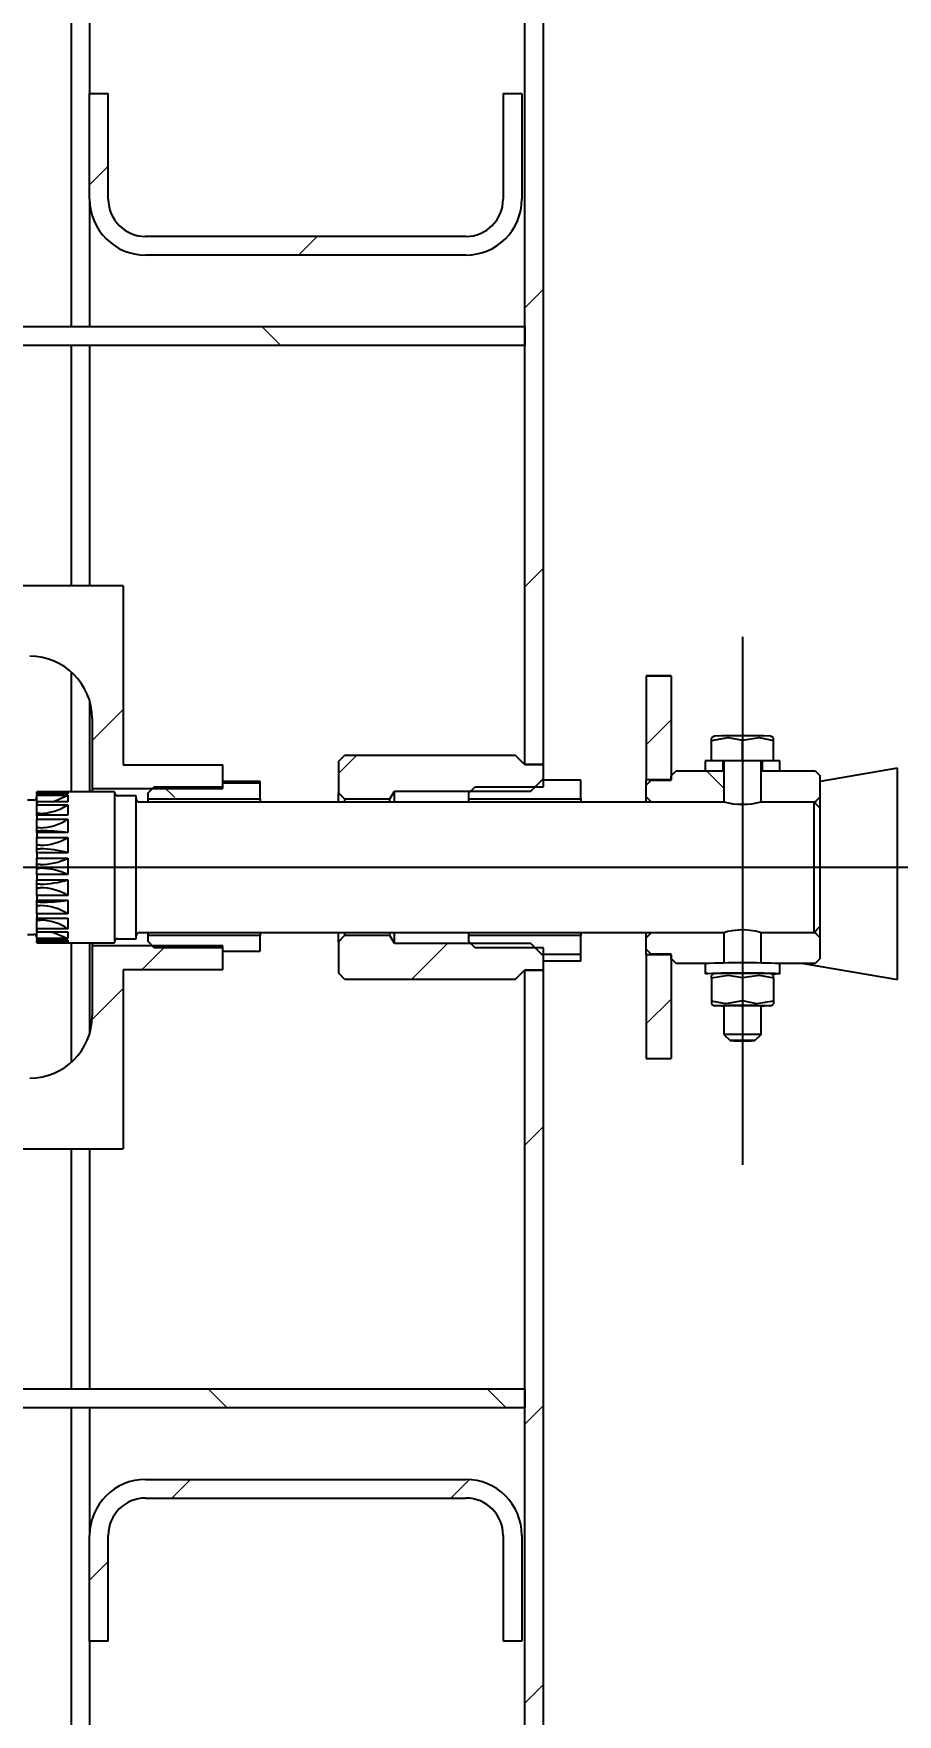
# Model space of a CAD drawing. Header units: millimetres. Extents: x 0 to 594, y 0 to 420.
# Drawn here: x 318.4 to 332.29, y 259.6 to 286.64 of the extents above; entities that cross this region are included whole.
import ezdxf

# ---------------------------------------------------------------- set-up
doc = ezdxf.new("R2010")
doc.units = ezdxf.units.MM
doc.header["$PDSIZE"] = -1
doc.layers.add('FORMAT', color=7, linetype='Continuous')
doc.styles.add('GOST-2.304_Type-B', font='')
doc.styles.add('SLDTEXTSTYLE1', font='TXT', dxfattribs={"width": 0.7})
doc.styles.get('GOST-2.304_Type-B').set_extended_font_data('GOST Common')
doc.dimstyles.new('SLDDIMSTYLE0', dxfattribs={"dimtxt": 3.5, "dimasz": 3.5, "dimexe": 0, "dimexo": 0.0625, "dimgap": 0.875, "dimtad": 2, "dimdec": 1, "dimlfac": 10, "dimrnd": 1e-09, "dimzin": 12, "dimdsep": 46, "dimtxsty": 'SLDTEXTSTYLE1', "dimsah": 1, "dimcen": 0.09, "dimadec": 0, "dimazin": 3, "dimtfac": 1, "dimtdec": 1, "dimtofl": 0, "dimtmove": 0, "dimatfit": 3, "dimfxl": 1, "dimfrac": 2, "dimtolj": 1, "dimtzin": 12, "dimarcsym": 0})

# ---------------------------------------------------------------- blocks, each defined once
blk = doc.blocks.new('SW_HATCH_0')
at = {"color": 0, "linetype": 'Continuous', "lineweight": 18}
for p, q in [((2.3, 119.043), (2, 118.743)), ((5.66, 117.913), (5.36, 117.613)), ((9.3, 117.063), (9, 116.763)), ((4.77, 116.463), (5.07, 116.163)), ((9.3, 112.573), (9, 112.273)), ((2.54, 110.303), (2.04, 109.803)), ((11.35, 110.133), (10.95, 109.733)), ((6.29, 109.563), (6, 109.273)), ((11.92, 109.313), (12.2, 109.033)), ((3.368, 108.886), (3.195, 109.058)), ((3.225, 106.498), (2.84, 106.113)), ((7.755, 106.538), (7.18, 105.963)), ((2.54, 105.813), (2.038, 105.311)), ((11.35, 105.643), (10.95, 105.243)), ((9.3, 103.593), (9, 103.293)), ((3.91, 99.363), (4.21, 99.063)), ((8.4, 99.363), (8.7, 99.063)), ((9.3, 99.103), (9, 98.803)), ((3.62, 97.913), (3.32, 97.613)), ((8.109, 97.911), (7.811, 97.613)), ((2.3, 96.593), (2, 96.293)), ((9.3, 94.612), (9, 94.312))]:
    blk.add_line(p, q, dxfattribs=at)
blk = doc.blocks.new('*D60')
at = {"layer": 'Defpoints', "color": 0, "transparency": 16777216}
for p in [(326.299, 375.128), (341.724, 375.128), (318.999, 171.028)]:
    blk.add_point(p, dxfattribs=at)
at = {"layer": 'FORMAT', "color": 0, "lineweight": -2, "transparency": 16777216}
for p, q in [((326.361, 375.128), (341.724, 375.128)), ((341.724, 174.528), (341.724, 371.628)), ((319.061, 171.028), (341.724, 171.028))]:
    blk.add_line(p, q, dxfattribs=at)
at = {"layer": 'FORMAT', "color": 0, "transparency": 16777216}
for points in [[(341.141, 371.628), (342.307, 371.628), (341.724, 375.128)], [(341.141, 174.528), (342.307, 174.528), (341.724, 171.028)]]:
    blk.add_solid(points, dxfattribs=at)
at = {"layer": 'FORMAT', "color": 0, "transparency": 16777216, "insert": (342.599, 273.228), "char_height": 6, "attachment_point": 2, "rotation": 90, "style": 'GOST-2.304_Type-B'}
blk.add_mtext('\\A1;2041*', dxfattribs=at)

msp = doc.modelspace()

# ---------------------------------------------------------------- linework, layer by layer
at = {"layer": 'FORMAT'}
for p, q in [((326.299, 274.888), (326.299, 374.828)), ((326.599, 274.888), (326.599, 374.828)), ((318.999, 305.578), (318.999, 281.928)), ((319.299, 305.578), (319.299, 285.678)), ((319.299, 283.978), (319.299, 285.678)), ((319.299, 285.678), (319.599, 285.678)), ((319.599, 283.978), (319.599, 285.678)), ((325.949, 285.678), (325.949, 283.978)), ((325.949, 285.678), (326.249, 285.678)), ((326.249, 285.678), (326.249, 283.978)), ((319.299, 283.978), (319.299, 281.928)), ((325.349, 283.378), (320.199, 283.378)), ((325.349, 283.078), (320.199, 283.078)), ((316.999, 281.928), (326.299, 281.928)), ((326.299, 281.928), (326.299, 281.628)), ((316.999, 281.628), (326.299, 281.628)), ((318.999, 281.628), (318.999, 277.758)), ((319.299, 281.628), (319.299, 277.758)), ((319.839, 277.758), (315.999, 277.758)), ((319.839, 277.758), (319.839, 274.878)), ((329.799, 276.938), (329.799, 268.438)), ((318.999, 276.373), (318.999, 274.443)), ((328.249, 276.308), (328.649, 276.308)), ((328.249, 276.307), (328.249, 276.308)), ((328.649, 276.307), (328.249, 276.307)), ((328.249, 276.307), (328.249, 274.638)), ((328.649, 276.308), (328.649, 276.307)), ((328.649, 276.307), (328.649, 274.638)), ((319.299, 275.902), (319.299, 274.443)), ((319.339, 275.622), (319.339, 274.493)), ((329.349, 275.338), (329.299, 275.309)), ((330.299, 275.309), (330.249, 275.338)), ((329.299, 275.268), (329.299, 275.307)), ((329.299, 274.942), (329.299, 275.268)), ((329.799, 274.945), (329.799, 275.271)), ((330.299, 275.268), (330.299, 275.307)), ((330.299, 274.942), (330.299, 275.268)), ((319.839, 274.878), (321.439, 274.878)), ((321.439, 274.493), (321.439, 274.878)), ((323.299, 274.928), (323.399, 275.028)), ((323.299, 274.928), (323.299, 274.428)), ((326.149, 275.028), (323.399, 275.028)), ((326.284, 274.893), (326.149, 275.028)), ((326.299, 274.888), (326.599, 274.888)), ((326.599, 274.878), (326.319, 274.878)), ((326.599, 274.878), (326.599, 274.888)), ((326.599, 274.658), (326.599, 274.878)), ((328.649, 274.698), (328.729, 274.778)), ((328.729, 274.778), (329.499, 274.778)), ((329.199, 274.938), (329.199, 274.778)), ((329.479, 274.938), (329.199, 274.938)), ((329.199, 274.938), (329.199, 274.938)), ((329.199, 274.778), (329.479, 274.778)), ((329.199, 274.778), (329.199, 274.778)), ((329.799, 274.945), (329.299, 274.942)), ((329.299, 274.942), (329.299, 274.938)), ((329.479, 274.778), (329.479, 274.778)), ((329.499, 274.938), (329.499, 274.778)), ((330.299, 274.942), (329.799, 274.945)), ((330.098, 274.778), (330.969, 274.778)), ((330.098, 274.778), (330.099, 274.778)), ((330.099, 274.778), (330.099, 274.938)), ((330.398, 274.938), (330.118, 274.938)), ((330.118, 274.778), (330.119, 274.778)), ((330.118, 274.778), (330.398, 274.778)), ((330.299, 274.938), (330.299, 274.942)), ((330.398, 274.938), (330.399, 274.938)), ((330.398, 274.778), (330.399, 274.778)), ((330.399, 274.778), (330.399, 274.938)), ((330.969, 274.778), (331.049, 274.698)), ((332.289, 274.821), (331.049, 274.61)), ((332.289, 274.501), (332.289, 274.821)), ((320.239, 274.423), (320.339, 274.523)), ((320.339, 274.523), (321.439, 274.523)), ((322.039, 274.606), (321.439, 274.606)), ((322.039, 274.579), (321.439, 274.579)), ((321.439, 274.523), (321.439, 274.579)), ((322.039, 274.579), (322.039, 274.606)), ((322.039, 274.328), (322.039, 274.579)), ((325.399, 274.423), (325.499, 274.523)), ((325.499, 274.523), (326.599, 274.523)), ((326.394, 274.453), (326.599, 274.658)), ((326.599, 274.63), (326.599, 274.658)), ((327.199, 274.63), (326.599, 274.63)), ((326.599, 274.523), (326.599, 274.63)), ((327.199, 274.328), (327.199, 274.63)), ((328.249, 274.638), (328.649, 274.638)), ((328.249, 274.548), (328.249, 274.638)), ((328.249, 274.548), (328.329, 274.628)), ((328.249, 274.363), (328.249, 274.548)), ((328.329, 274.628), (328.649, 274.628)), ((328.649, 274.628), (328.649, 274.698)), ((331.049, 274.363), (331.049, 274.698)), ((318.399, 274.308), (318.299, 274.308)), ((318.445, 274.333), (318.445, 274.325)), ((318.449, 274.333), (318.445, 274.333)), ((318.449, 274.281), (318.445, 274.255)), ((318.445, 274.255), (318.445, 274.231)), ((318.449, 274.255), (318.445, 274.255)), ((319.699, 274.443), (318.449, 274.443)), ((318.449, 274.443), (318.949, 274.443)), ((318.449, 274.443), (318.449, 274.443)), ((318.449, 274.409), (318.449, 274.443)), ((318.449, 274.409), (318.449, 274.386)), ((318.949, 274.409), (318.449, 274.409)), ((318.449, 274.386), (318.949, 274.386)), ((318.449, 274.281), (318.449, 274.386)), ((318.449, 274.28), (318.449, 274.234)), ((318.949, 274.28), (318.449, 274.28)), ((318.449, 274.234), (318.949, 274.234)), ((318.449, 274.122), (318.449, 274.234)), ((318.858, 274.409), (318.949, 274.443)), ((318.949, 274.443), (318.949, 274.409)), ((318.949, 274.386), (318.949, 274.28)), ((318.949, 274.234), (318.949, 274.066)), ((319.339, 274.493), (321.439, 274.493)), ((319.339, 274.493), (319.339, 274.443)), ((319.699, 274.443), (319.699, 272.013)), ((320.049, 274.378), (319.749, 274.378)), ((320.049, 272.078), (320.049, 274.378)), ((329.499, 274.278), (320.099, 274.278)), ((320.239, 274.328), (320.239, 274.423)), ((320.239, 274.328), (322.039, 274.328)), ((320.239, 274.278), (320.239, 274.328)), ((322.039, 274.328), (322.039, 274.278)), ((323.399, 274.328), (323.299, 274.428)), ((323.299, 274.278), (323.299, 274.428)), ((323.399, 274.328), (323.399, 274.278)), ((323.399, 274.328), (324.124, 274.328)), ((324.124, 274.328), (324.199, 274.453)), ((324.124, 274.278), (324.124, 274.328)), ((324.199, 274.278), (324.199, 274.453)), ((324.199, 274.453), (326.394, 274.453)), ((325.399, 274.328), (325.399, 274.423)), ((325.399, 274.328), (327.199, 274.328)), ((325.399, 274.278), (325.399, 274.328)), ((327.199, 274.328), (327.199, 274.278)), ((328.249, 274.363), (328.329, 274.283)), ((328.249, 274.278), (328.249, 274.363)), ((328.329, 274.278), (328.329, 274.283)), ((328.329, 274.283), (329.499, 274.283)), ((329.499, 274.283), (329.499, 274.278)), ((330.098, 274.283), (330.969, 274.283)), ((330.949, 274.278), (330.098, 274.278)), ((330.099, 274.278), (330.099, 274.283)), ((331.049, 274.178), (330.949, 274.278)), ((330.949, 272.178), (330.949, 274.278)), ((330.969, 274.283), (331.049, 274.363)), ((330.969, 274.283), (330.969, 274.258)), ((331.049, 274.178), (331.049, 274.363)), ((332.289, 271.421), (332.289, 274.501)), ((318.449, 274.122), (318.445, 274.095)), ((318.445, 274.095), (318.445, 274.056)), ((318.503, 274.095), (318.445, 274.095)), ((318.449, 274.066), (318.449, 274.002)), ((318.949, 274.066), (318.449, 274.066)), ((318.449, 274.002), (318.949, 274.002)), ((318.449, 273.891), (318.449, 274.002)), ((318.949, 274.002), (318.949, 273.785)), ((331.049, 272.278), (331.049, 274.178)), ((318.449, 273.891), (318.445, 273.864)), ((318.445, 273.864), (318.445, 273.814)), ((318.503, 273.864), (318.445, 273.864)), ((318.445, 273.814), (318.449, 273.808)), ((318.445, 273.814), (318.503, 273.814)), ((318.449, 273.785), (318.449, 273.808)), ((318.449, 273.785), (318.449, 273.706)), ((318.949, 273.785), (318.449, 273.785)), ((318.449, 273.706), (318.949, 273.706)), ((318.449, 273.606), (318.449, 273.706)), ((318.949, 273.706), (318.949, 273.458)), ((318.449, 273.606), (318.445, 273.582)), ((318.503, 273.582), (318.445, 273.582)), ((318.445, 273.582), (318.445, 273.525)), ((318.445, 273.525), (318.449, 273.512)), ((318.445, 273.525), (318.503, 273.525)), ((318.449, 273.458), (318.449, 273.512)), ((318.449, 273.458), (318.449, 273.372)), ((318.949, 273.458), (318.449, 273.458)), ((301.055, 273.228), (335.242, 273.228)), ((318.449, 273.291), (318.445, 273.271)), ((318.503, 273.271), (318.445, 273.271)), ((318.445, 273.271), (318.445, 273.211)), ((318.445, 273.211), (318.449, 273.192)), ((318.445, 273.211), (318.503, 273.211)), ((318.449, 273.291), (318.449, 273.372)), ((318.449, 273.372), (318.949, 273.372)), ((318.449, 273.112), (318.449, 273.192)), ((318.949, 273.372), (318.949, 273.112)), ((318.449, 272.97), (318.445, 272.957)), ((318.503, 272.957), (318.445, 272.957)), ((318.445, 272.957), (318.445, 272.899)), ((318.445, 272.899), (318.449, 272.875)), ((318.445, 272.899), (318.503, 272.899)), ((318.949, 273.112), (318.449, 273.112)), ((318.449, 273.112), (318.449, 273.027)), ((318.449, 273.027), (318.949, 273.027)), ((318.449, 272.97), (318.449, 273.027)), ((318.949, 273.027), (318.949, 272.776)), ((318.449, 272.671), (318.445, 272.665)), ((318.445, 272.665), (318.445, 272.614)), ((318.503, 272.665), (318.445, 272.665)), ((318.445, 272.614), (318.449, 272.587)), ((318.445, 272.614), (318.503, 272.614)), ((318.449, 272.776), (318.449, 272.875)), ((318.449, 272.776), (318.449, 272.697)), ((318.949, 272.776), (318.449, 272.776)), ((318.449, 272.697), (318.949, 272.697)), ((318.449, 272.671), (318.449, 272.697)), ((318.949, 272.697), (318.949, 272.477)), ((318.445, 272.418), (318.445, 272.378)), ((318.445, 272.378), (318.449, 272.351)), ((318.445, 272.378), (318.503, 272.378)), ((318.449, 272.477), (318.449, 272.587)), ((318.449, 272.477), (318.449, 272.411)), ((318.949, 272.477), (318.449, 272.477)), ((318.449, 272.411), (318.949, 272.411)), ((318.449, 272.238), (318.449, 272.351)), ((318.949, 272.411), (318.949, 272.238)), ((318.299, 272.148), (318.399, 272.148)), ((318.445, 272.237), (318.445, 272.211)), ((318.445, 272.211), (318.449, 272.186)), ((318.445, 272.211), (318.449, 272.211)), ((318.445, 272.136), (318.445, 272.127)), ((318.445, 272.127), (318.449, 272.127)), ((318.449, 272.238), (318.449, 272.191)), ((318.949, 272.238), (318.449, 272.238)), ((318.449, 272.191), (318.949, 272.191)), ((318.449, 272.08), (318.449, 272.186)), ((318.449, 272.08), (318.449, 272.055)), ((318.949, 272.08), (318.449, 272.08)), ((318.949, 272.191), (318.949, 272.08)), ((319.749, 272.078), (320.049, 272.078)), ((320.099, 272.178), (329.499, 272.178)), ((320.239, 272.128), (320.239, 272.178)), ((322.039, 272.128), (320.239, 272.128)), ((320.239, 272.033), (320.239, 272.128)), ((322.039, 272.178), (322.039, 272.128)), ((322.039, 271.877), (322.039, 272.128)), ((323.299, 272.028), (323.299, 272.178)), ((323.299, 272.028), (323.399, 272.128)), ((323.399, 272.178), (323.399, 272.128)), ((324.124, 272.128), (323.399, 272.128)), ((324.124, 272.128), (324.124, 272.178)), ((324.199, 272.003), (324.124, 272.128)), ((324.199, 272.003), (324.199, 272.178)), ((325.399, 272.128), (325.399, 272.178)), ((327.199, 272.128), (325.399, 272.128)), ((325.399, 272.033), (325.399, 272.128)), ((327.199, 272.178), (327.199, 272.128)), ((327.199, 271.827), (327.199, 272.128)), ((328.249, 272.093), (328.249, 272.178)), ((328.329, 272.173), (328.249, 272.093)), ((328.249, 271.908), (328.249, 272.093)), ((328.329, 272.173), (328.329, 272.178)), ((329.499, 272.173), (328.329, 272.173)), ((329.499, 272.178), (329.499, 271.684)), ((330.099, 271.684), (330.099, 272.178)), ((330.099, 272.178), (330.949, 272.178)), ((330.969, 272.173), (330.099, 272.173)), ((330.949, 272.178), (331.049, 272.278)), ((330.969, 272.198), (330.969, 272.173)), ((331.049, 272.093), (330.969, 272.173)), ((331.049, 272.093), (331.049, 272.278)), ((331.049, 271.758), (331.049, 272.093)), ((318.449, 272.055), (318.949, 272.055)), ((318.449, 272.015), (318.449, 272.055)), ((318.449, 272.015), (318.449, 272.013)), ((318.949, 272.015), (318.449, 272.015)), ((318.449, 272.013), (319.699, 272.013)), ((318.844, 272.055), (318.949, 272.015)), ((318.949, 272.055), (318.949, 272.015)), ((318.999, 272.013), (318.999, 270.084)), ((319.299, 272.013), (319.299, 270.555)), ((319.339, 272.013), (319.339, 271.963)), ((319.339, 271.963), (319.339, 270.835)), ((321.439, 271.963), (319.339, 271.963)), ((320.339, 271.933), (320.239, 272.033)), ((321.439, 271.933), (320.339, 271.933)), ((321.439, 271.578), (321.439, 271.963)), ((321.439, 271.877), (321.439, 271.933)), ((321.439, 271.877), (322.039, 271.877)), ((323.299, 272.028), (323.299, 271.528)), ((326.394, 272.003), (324.199, 272.003)), ((325.499, 271.933), (325.399, 272.033)), ((326.599, 271.933), (325.499, 271.933)), ((326.599, 271.798), (326.394, 272.003)), ((326.599, 271.827), (326.599, 271.933)), ((326.599, 271.827), (327.199, 271.827)), ((326.599, 271.801), (326.599, 271.827)), ((326.599, 271.798), (326.599, 271.801)), ((326.599, 271.578), (326.599, 271.798)), ((327.199, 271.719), (327.199, 271.827)), ((328.329, 271.828), (328.249, 271.908)), ((328.249, 271.818), (328.249, 271.903)), ((328.649, 271.818), (328.249, 271.818)), ((328.249, 271.818), (328.249, 270.149)), ((328.649, 271.828), (328.329, 271.828)), ((328.649, 271.758), (328.649, 271.828)), ((328.649, 271.818), (328.649, 270.149)), ((321.439, 271.578), (319.839, 271.578)), ((319.839, 271.578), (319.839, 268.698)), ((323.399, 271.428), (323.299, 271.528)), ((326.149, 271.428), (326.284, 271.564)), ((326.599, 271.568), (326.299, 271.568)), ((326.299, 171.628), (326.299, 271.568)), ((326.319, 271.578), (326.599, 271.578)), ((327.199, 271.719), (326.599, 271.719)), ((326.599, 271.568), (326.599, 271.578)), ((326.599, 171.628), (326.599, 271.568)), ((328.729, 271.678), (328.649, 271.758)), ((329.199, 271.678), (328.729, 271.678)), ((329.199, 271.678), (329.199, 271.518)), ((330.399, 271.518), (330.399, 271.678)), ((330.969, 271.678), (330.399, 271.678)), ((330.781, 271.678), (332.289, 271.421)), ((331.049, 271.758), (330.969, 271.678)), ((323.399, 271.428), (326.149, 271.428)), ((329.349, 271.519), (329.299, 271.49)), ((329.299, 271.448), (329.299, 271.487)), ((329.299, 271.448), (329.299, 271.075)), ((329.799, 271.452), (329.799, 271.079)), ((330.299, 271.49), (330.249, 271.519)), ((330.299, 271.448), (330.299, 271.487)), ((330.299, 271.448), (330.299, 271.075)), ((329.299, 271.075), (329.299, 271.032)), ((329.299, 271.027), (329.349, 270.998)), ((329.499, 270.998), (329.499, 270.538)), ((330.099, 270.538), (330.099, 270.998)), ((330.249, 270.998), (330.299, 271.027)), ((330.299, 271.075), (330.299, 271.032)), ((329.499, 270.538), (329.599, 270.438)), ((329.999, 270.438), (330.099, 270.538)), ((328.249, 270.149), (328.649, 270.149)), ((315.999, 268.698), (319.839, 268.698)), ((318.999, 268.698), (318.999, 264.828)), ((319.299, 268.698), (319.299, 264.828)), ((326.299, 264.828), (316.999, 264.828)), ((326.299, 264.828), (326.299, 264.528)), ((326.299, 264.528), (316.999, 264.528)), ((318.999, 264.528), (318.999, 240.878)), ((319.299, 264.528), (319.299, 262.478)), ((320.199, 263.378), (325.349, 263.378)), ((320.199, 263.078), (325.349, 263.078)), ((319.299, 260.778), (319.299, 262.478)), ((319.599, 260.778), (319.599, 262.478)), ((325.949, 262.478), (325.949, 260.778)), ((326.249, 262.478), (326.249, 260.778)), ((319.599, 260.778), (319.299, 260.778)), ((319.299, 260.778), (319.299, 240.878)), ((326.249, 260.778), (325.949, 260.778))]:
    msp.add_line(p, q, dxfattribs=at)
at = {"layer": 'FORMAT', "flags": 128}
for points in [[(329.299, 275.268), (329.566, 275.314), (329.799, 275.271)], [(329.799, 275.271), (330.066, 275.314), (330.299, 275.268)], [(329.499, 274.937), (329.493, 274.937), (329.479, 274.938)], [(330.118, 274.938), (330.104, 274.937), (330.099, 274.937)], [(318.688, 274.28), (318.736, 274.291), (318.949, 274.386)], [(330.098, 274.283), (330.099, 274.283), (330.083, 274.278)], [(318.669, 272.191), (318.736, 272.175), (318.949, 272.08)], [(329.499, 272.178), (329.515, 272.184), (329.561, 272.197), (329.634, 272.212), (329.728, 272.223), (329.828, 272.225), (329.921, 272.218), (330.002, 272.204), (330.064, 272.189), (330.096, 272.18), (330.099, 272.178), (330.097, 272.179)], [(329.341, 271.514), (329.313, 271.514), (329.241, 271.516), (329.203, 271.518), (329.203, 271.519), (329.241, 271.521), (329.313, 271.523), (329.416, 271.524), (329.543, 271.525), (329.686, 271.525), (329.836, 271.525), (329.984, 271.525), (330.12, 271.524), (330.236, 271.523), (330.324, 271.522), (330.38, 271.52), (330.399, 271.518), (330.399, 271.518)], [(329.299, 271.448), (329.566, 271.494), (329.799, 271.452)], [(329.799, 271.452), (330.066, 271.494), (330.299, 271.448)], [(329.799, 271.079), (329.531, 271.032), (329.299, 271.075)], [(329.499, 270.995), (329.459, 270.995), (329.389, 270.996), (329.353, 270.998), (329.353, 270.999), (329.389, 271.001), (329.459, 271.002), (329.555, 271.003), (329.672, 271.003), (329.799, 271.004), (329.925, 271.003), (330.042, 271.003), (330.139, 271.002), (330.208, 271.001), (330.244, 270.999), (330.244, 270.998), (330.208, 270.996), (330.139, 270.995), (330.099, 270.995)], [(330.299, 271.075), (330.031, 271.033), (329.799, 271.079)], [(329.499, 270.538), (329.517, 270.54), (329.569, 270.541), (329.649, 270.542), (329.747, 270.542), (329.851, 270.542), (329.949, 270.542), (330.029, 270.541), (330.081, 270.54), (330.099, 270.538), (330.099, 270.538)], [(329.599, 270.438), (329.614, 270.438), (329.657, 270.437), (329.722, 270.436), (329.799, 270.436), (329.875, 270.436), (329.94, 270.437), (329.983, 270.438), (329.999, 270.438), (329.983, 270.439), (329.94, 270.44), (329.875, 270.441), (329.799, 270.441), (329.722, 270.441), (329.657, 270.44), (329.614, 270.439), (329.599, 270.438)]]:
    msp.add_lwpolyline(points, dxfattribs=at)
at = {"layer": 'FORMAT'}
for centre, radius, start, end in [((320.199, 283.978), 0.9, 180, 270), ((320.199, 283.978), 0.6, 180, 270), ((325.349, 283.978), 0.9, 270, 0), ((325.349, 283.978), 0.6, 270, 0), ((318.339, 275.622), 1, 0, 90), ((329.799, 260.198), 15.147, 88.2979, 91.7021), ((326.319, 274.928), 0.05, 225, 270), ((329.799, 265.172), 9.77, 88.2405, 91.7595), ((318.399, 274.358), 0.05, 270, 341.7636), ((318.488, 274.924), 0.829, 271.012, 303.7347), ((319.749, 274.428), 0.05, 180, 270), ((320.099, 274.328), 0.05, 180, 270), ((329.799, 275.456), 1.215, 255.7426, 284.2785), ((318.489, 274.702), 0.838, 270.9771, 303.3043), ((318.501, 270.399), 3.415, 82.4583, 89.9569), ((318.491, 274.486), 0.904, 270.7643, 300.4116), ((318.498, 271.975), 1.55, 73.1041, 89.8189), ((318.494, 274.342), 1.071, 270.4644, 295.1077), ((318.495, 272.12), 1.091, 65.4226, 89.5631), ((318.498, 274.449), 1.492, 270.2001, 287.5907), ((318.491, 271.986), 0.913, 59.9276, 89.2622), ((318.5, 275.754), 3.089, 270.0511, 278.3459), ((318.489, 271.773), 0.84, 56.8352, 89.0385), ((318.488, 271.551), 0.827, 56.2039, 88.9874), ((318.399, 272.098), 0.05, 21.3291, 90), ((319.749, 272.028), 0.05, 90, 180), ((320.099, 272.128), 0.05, 90, 180), ((326.319, 271.528), 0.05, 90, 135), ((329.799, 253.892), 17.797, 88.068, 91.932), ((329.799, 256.226), 15.299, 88.3148, 91.6852), ((330.272, 273.281), 1.767, 269.5113, 274.1214), ((329.799, 262.246), 8.758, 88.0371, 91.9629), ((318.339, 270.835), 1, 270, 0), ((320.199, 262.478), 0.9, 90, 180), ((325.349, 262.478), 0.9, 0, 90), ((320.199, 262.478), 0.6, 90, 180), ((325.349, 262.478), 0.6, 0, 90)]:
    msp.add_arc(centre, radius, start, end, dxfattribs=at)
for major_axis, start_param, end_param in [((0, 51.624), 1.537684, 1.540785), ((0, 27.533), 1.508682, 1.514504), ((0, -25.812), 4.652344, 4.671546), ((0, -25.812), 1.61164, 1.630842), ((0, 27.533), 4.768681, 4.774503), ((0, 51.624), 4.7424, 4.745501)]:
    msp.add_ellipse((329.799, 273.229), major_axis=major_axis, ratio=0.011623, start_param=start_param, end_param=end_param, dxfattribs=at)

# ---------------------------------------------------------------- block references
msp.add_blockref('SW_HATCH_0', (317.299, 165.465), dxfattribs=at)

# ---------------------------------------------------------------- dimensions: what is measured, and where the dimension line sits
dim = msp.add_linear_dim(base=(341.724, 375.128), p1=(318.999, 171.028), p2=(326.299, 375.128), angle=90, text='<>*', dimstyle='SLDDIMSTYLE0', override={"dimtxt": 6, "dimtxsty": 'GOST-2.304_Type-B'}, dxfattribs=at)
dim.commit()
dim.dimension.update_dxf_attribs({"geometry": '*D60', "text_midpoint": (341.724, 273.228), "dimtype": 160})

doc.saveas('drawing.dxf')
